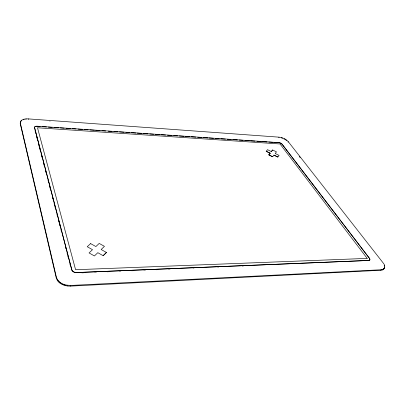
<?xml version="1.0" encoding="UTF-8"?>
<svg xmlns="http://www.w3.org/2000/svg" width="405" height="405" viewBox="0 0 405 405"><rect width="100%" height="100%" fill="white"/><g stroke="black" fill="none" stroke-linecap="round" stroke-linejoin="round"><path stroke-width="0.3" stroke-dasharray="2.02 1.52" d="M81.825 272.985L84.351 272.879M94.446 272.459L96.972 272.357M107.072 271.937L108.965 271.856M119.065 271.436L120.958 271.36M131.686 270.915L133.579 270.834M143.679 270.418L145.572 270.337M156.3 269.892L157.56 269.841M168.293 269.396L170.186 269.315M180.913 268.869L182.179 268.819M192.907 268.373L194.167 268.318M205.527 267.847L206.793 267.796M217.52 267.351L218.781 267.3M242.134 266.328L243.395 266.277M49.132 120.984L50.392 121.075"/><path stroke-width="0.61" d="M20.25 123.697C19.617 119.359 25.282 118.569 28.401 118.898L279.015 137.158C282.482 137.548 285.955 139.042 288.284 141.699L383.084 262.845C385.843 265.169 384.958 270.469 380.852 270.257L70.495 286.112C64.805 286.335 58.011 283.733 56.229 277.825L20.25 123.697L20.356 121.859M384.082 268.667L384.75 266.885M20.609 121.282L20.27 122.447M20.923 121.328L21.009 120.746M21.47 120.847L21.561 120.265M23.885 119.789L23.971 119.212M25.981 119.47L26.072 118.888M28.309 119.475L28.401 118.898M34.546 127.717L34.572 127.57A2.992 1.514 10.9 0 1 37.078 126.193L279.01 142.636A2.374 1.058 23.1 0 1 281.996 144.104L369.431 258.309A3.048 1.559 30.7 0 1 368.758 260.455L76.282 272.58A3.812 2.638 10.8 0 1 71.842 270.034L34.546 127.717A2.992 1.514 10.9 0 1 37.052 126.34L40.201 126.552M56.229 277.825L56.376 277.177L20.336 123.115M57.176 280.088L57.323 279.435L56.376 277.177M57.945 281.161L58.097 280.508L57.323 279.435M58.897 282.169L59.049 281.521L58.097 280.508M60.011 283.095L60.163 282.447L59.049 281.521M61.271 283.92L61.423 283.272L60.163 282.447M62.659 284.634L62.81 283.986L61.423 283.272M64.137 285.216L64.294 284.568L62.81 283.986M65.691 285.662L65.848 285.019L70.657 285.464L381.176 269.755L382.831 269.436L384.406 268.166M67.286 285.965L67.448 285.317M71.842 270.034L34.572 127.57M70.495 286.112L70.657 285.464M76.282 272.58L368.758 260.455M90.629 243.607L95.879 246.554L99.21 243.415L104.439 246.341L101.149 249.51L106.439 252.477L103.138 255.707L97.818 252.679L94.411 255.96L89.065 252.938L92.507 249.693L87.222 246.716L90.639 243.582M266.207 151.288L270.079 153.186L266.207 151.288L267.518 149.668L271.355 151.597L272.631 149.982L276.463 151.88L275.208 153.505L279.08 155.404L277.825 157.059L273.942 155.13L272.666 156.775L268.768 154.837L270.079 153.186L268.768 154.837L272.671 156.755M271.355 151.597L272.631 149.982M278.807 137.624L279.015 137.158M279.01 142.636L274.544 142.454M281.379 138.1L281.581 137.639M273.942 155.13L277.835 157.039M282.275 138.388L282.477 137.928M284.032 139.128L284.239 138.667M369.431 258.309L281.996 144.104M284.867 139.568L285.074 139.107M285.657 140.044L285.864 139.583M286.386 140.55L286.588 140.09M288.076 142.165L288.284 141.699M380.852 270.257L381.176 269.755M384.178 265.862L384.502 265.361M382.507 269.938L382.831 269.436M383.16 269.614L383.489 269.112M384.325 268.064L384.654 267.563M383.692 269.188L384.016 268.687M103.138 255.707L106.439 252.477M42.095 126.679L46.504 126.978M48.392 127.109L52.174 127.362M54.062 127.494L58.472 127.793M60.36 127.919L64.142 128.177M66.03 128.304L70.44 128.603M72.333 128.734L76.11 128.987M77.998 129.119L82.407 129.418M84.301 129.544L88.077 129.802M89.971 129.929L94.38 130.228M95.641 130.314L100.05 130.612M101.939 130.739L105.72 130.997M108.236 131.169L112.018 131.428M113.906 131.554L117.688 131.812M119.576 131.939L123.986 132.238M125.879 132.364L129.656 132.622M131.544 132.749L135.958 133.048M137.214 133.134L141.623 133.432M143.517 133.564L147.926 133.863M149.815 133.989L153.596 134.247M155.485 134.374L159.894 134.673M161.155 134.759L165.564 135.057M167.452 135.189L171.862 135.488M173.755 135.614L177.532 135.872M179.425 135.999L183.835 136.298M185.095 136.384L189.505 136.682M191.393 136.809L195.802 137.108M197.691 137.239L201.472 137.492M203.361 137.624L207.77 137.923M209.031 138.009L213.44 138.307M215.328 138.434L219.11 138.692M220.998 138.819L225.408 139.118M227.301 139.249L231.078 139.502M232.971 139.634L237.381 139.933M239.269 140.059L243.051 140.317M244.939 140.444L249.348 140.743M250.609 140.829L255.018 141.127M256.907 141.254L261.316 141.558M262.577 141.639L266.986 141.942M268.88 142.069L273.289 142.368M64.294 284.568L65.848 285.019M299.33 156.568L300.105 157.56M35.088 130.739L35.726 133.184M36.688 136.849L37.645 140.52M38.602 144.185L39.244 146.63M39.563 147.85L40.201 150.296M41.163 153.961L42.12 157.626M43.558 163.129L44.515 166.794M45.633 171.072L46.114 172.905M48.033 180.235L48.671 182.68M49.633 186.346L50.59 190.011M52.508 197.346L52.989 199.179M54.108 203.457L54.584 205.289M54.903 206.51L55.546 208.955M56.983 214.458L57.459 216.29M58.578 220.568L59.059 222.401M59.378 223.621L60.021 226.066M60.978 229.731L61.459 231.564M65.453 246.842L65.934 248.675M67.053 252.953L67.529 254.785M67.848 256.006L68.491 258.451M69.928 263.949L70.404 265.781M76.322 272.423A3.812 2.638 10.8 0 1 71.882 269.872M279.501 142.833A2.369 1.058 23.1 0 1 281.941 144.22M369.684 258.967A3.048 1.559 30.7 0 1 368.677 260.582M367.188 258.395L75.598 269.73L37.498 127.767L280.027 143.972L367.188 258.395"/></g></svg>
